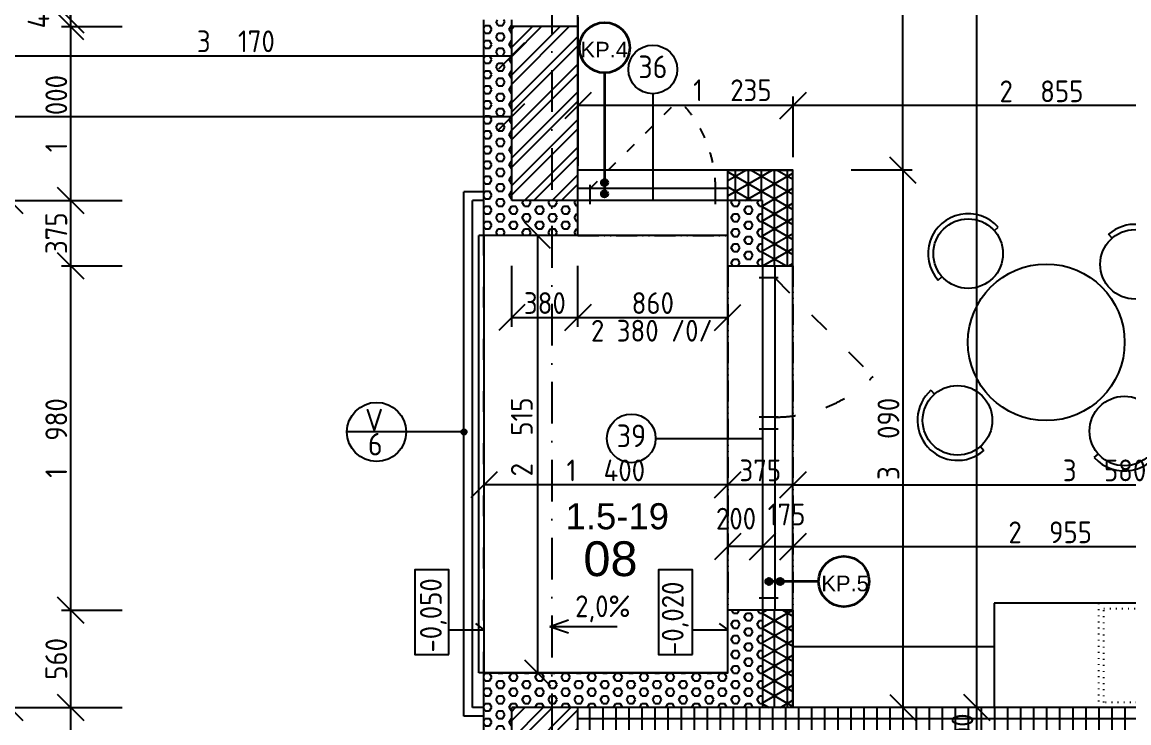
# Model space of a CAD drawing. Extents: x 4511820 to 5180432, y -1526536 to -944957.
# Drawn here: x 5139790 to 5146147, y -1305753 to -1301724 of the extents above; entities that cross this region are included whole.
import ezdxf

# ---------------------------------------------------------------- set-up
doc = ezdxf.new("R2010")
doc.units = 0
doc.header["$MEASUREMENT"] = 0
for name, pattern in [('ACAD_ISO03W100', [30, 12, -18]), ('ACAD_ISO07W100', [3.5, 0.5, -3]), ('ACAD_ISO12W100', [22, 12, -3, 0.5, -3, 0.5, -3]), ('BODKOCIARKOVANA_3', [5.6, 3, -1.3, 0, -1.3])]:
    doc.linetypes.add(name, pattern=pattern)
doc.layers.get('0').update_dxf_attribs({"linetype": 'CONTINUOUS'})
doc.layers.get('Defpoints').update_dxf_attribs({"color": 61, "linetype": 'CONTINUOUS'})
for name, color, linetype in [('KÓTY', 4, 'CONTINUOUS'), ('MÚRY', 1, 'CONTINUOUS'), ('OKNÁ', 143, 'CONTINUOUS'), ('osi', 253, 'CONTINUOUS'), ('Plochy', 41, 'CONTINUOUS'), ('POPIS', 7, 'CONTINUOUS'), ('POZEMOK', 7, 'CONTINUOUS'), ('TENKÁ', 7, 'CONTINUOUS'), ('ZARIADENIE', 47, 'CONTINUOUS'), ('ZARIADENIE1', 145, 'CONTINUOUS'), ('ŠRAFY', 82, 'CONTINUOUS')]:
    doc.layers.add(name, color=color, linetype=linetype)
doc.layers.add('preklady', color=74, linetype='CONTINUOUS', lineweight=35)
doc.styles.add('ARIAL', font='arial.ttf')
doc.styles.add('STYLE1', font='isocp.shx')
doc.dimstyles.new('STANDARD-50', dxfattribs={"dimtxt": 125, "dimasz": 150, "dimexe": 10, "dimexo": 200, "dimgap": 20, "dimtad": 1, "dimdsep": 46, "dimlunit": 6, "dimtxsty": 'STYLE1', "dimblk1": 'OBLIQUE', "dimblk2": 'OBLIQUE', "dimsah": 1, "dimcen": 2.5, "dimse1": 1, "dimse2": 1, "dimadec": 0, "dimazin": 0, "dimtfac": 1, "dimtmove": 1, "dimatfit": 3, "dimldrblk": 'OBLIQUE', "dimfxl": 1, "dimtolj": 1, "dimtzin": 0, "dimarcsym": 0})
pattern_1 = [(45, (115395, 30907.69), (-79.549513, 79.549513), []), (45, (115448.03, 30907.69), (-79.549513, 79.549513), [])]
pattern_2 = [(90, (584112, -175781), (-75, 5e-15), []), (150, (584112, -175781), (-37.5, -64.9519053), []), (210, (584112, -175781), (37.5, -64.9519053), [])]
pattern_3 = [(0, (9e-09, -175781), (0, 43.3012702), [25, -50]), (120, (9e-09, -175781), (-37.5, -21.6506351), [25, -50]), (60, (25, -175781), (-37.5, 21.6506351), [25, -50])]

# ---------------------------------------------------------------- blocks, each defined once
blk = doc.blocks.new('_OBLIQUE')
at = {"color": 0, "linetype": 'ByBlock'}
blk.add_line((-0.5, -0.5), (0.5, 0.5), dxfattribs=at)
blk = doc.blocks.new('*D24670')
at = {"layer": 'Defpoints', "color": 0}
for p in [(5142602.5, -1300290.2), (5140068.5, -1301710.2), (5142602.5, -1301710.2)]:
    blk.add_point(p, dxfattribs=at)
at = {"layer": 'KÓTY', "color": 0, "lineweight": -2}
blk.add_line((5140068.5, -1300290.2), (5140068.5, -1301710.2), dxfattribs=at)
at = {"layer": 'KÓTY', "color": 0, "linetype": 'ByBlock', "lineweight": -2, "xscale": 150, "yscale": 150, "zscale": 150}
for p, rotation in [((5140068.5, -1300290.2), 90), ((5140068.5, -1301710.2), 270)]:
    blk.add_blockref('_OBLIQUE', p, dxfattribs=dict(at, rotation=rotation))
at = {"layer": 'KÓTY', "color": 0, "insert": (5139986, -1301000.2), "char_height": 125, "attachment_point": 5, "rotation": 90, "style": 'STYLE1'}
blk.add_mtext('\\A1;1ﾠ420', dxfattribs=at)
blk = doc.blocks.new('*D24671')
at = {"layer": 'Defpoints', "color": 0}
for p in [(5142602.5, -1301710.2), (5140068.5, -1301750.2), (5142602.5, -1301750.2)]:
    blk.add_point(p, dxfattribs=at)
at = {"layer": 'KÓTY', "color": 0, "lineweight": -2}
for p, q in [((5140068.5, -1301710.2), (5140068.5, -1301560.2)), ((5140068.5, -1301710.2), (5140068.5, -1301750.2)), ((5140068.5, -1301750.2), (5140068.5, -1301900.2))]:
    blk.add_line(p, q, dxfattribs=at)
at = {"layer": 'KÓTY', "color": 0, "linetype": 'ByBlock', "lineweight": -2, "xscale": 150, "yscale": 150, "zscale": 150}
for p, rotation in [((5140068.5, -1301710.2), 270), ((5140068.5, -1301750.2), 90)]:
    blk.add_blockref('_OBLIQUE', p, dxfattribs=dict(at, rotation=rotation))
at = {"layer": 'KÓTY', "color": 0, "insert": (5139883.5, -1301679.4), "char_height": 125, "attachment_point": 5, "rotation": 90, "style": 'STYLE1'}
blk.add_mtext('\\A1;40', dxfattribs=at)
blk = doc.blocks.new('*D24672')
at = {"layer": 'Defpoints', "color": 0}
for p in [(5142602.5, -1301750.2), (5140068.5, -1302750.2), (5142602.5, -1302750.2)]:
    blk.add_point(p, dxfattribs=at)
at = {"layer": 'KÓTY', "color": 0, "lineweight": -2}
blk.add_line((5140068.5, -1301750.2), (5140068.5, -1302750.2), dxfattribs=at)
at = {"layer": 'KÓTY', "color": 0, "linetype": 'ByBlock', "lineweight": -2, "xscale": 150, "yscale": 150, "zscale": 150}
for p, rotation in [((5140068.5, -1301750.2), 90), ((5140068.5, -1302750.2), 270)]:
    blk.add_blockref('_OBLIQUE', p, dxfattribs=dict(at, rotation=rotation))
at = {"layer": 'KÓTY', "color": 0, "insert": (5139986, -1302250.2), "char_height": 125, "attachment_point": 5, "rotation": 90, "style": 'STYLE1'}
blk.add_mtext('\\A1;1ﾠ000', dxfattribs=at)
blk = doc.blocks.new('*D24674')
at = {"layer": 'Defpoints', "color": 0}
for p in [(5142602.5, -1305665.2), (5140068.5, -1306665.2), (5142602.5, -1306665.2)]:
    blk.add_point(p, dxfattribs=at)
at = {"layer": 'KÓTY', "color": 0, "lineweight": -2}
blk.add_line((5140068.5, -1305665.2), (5140068.5, -1306665.2), dxfattribs=at)
at = {"layer": 'KÓTY', "color": 0, "linetype": 'ByBlock', "lineweight": -2, "xscale": 150, "yscale": 150, "zscale": 150}
for p, rotation in [((5140068.5, -1305665.2), 90), ((5140068.5, -1306665.2), 270)]:
    blk.add_blockref('_OBLIQUE', p, dxfattribs=dict(at, rotation=rotation))
at = {"layer": 'KÓTY', "color": 0, "insert": (5139986, -1306165.2), "char_height": 125, "attachment_point": 5, "rotation": 90, "style": 'STYLE1'}
blk.add_mtext('\\A1;1ﾠ000', dxfattribs=at)
blk = doc.blocks.new('*D24684')
at = {"layer": 'Defpoints', "color": 0}
for p in [(5139082.5, -1299625.2), (5139368.5, -1312335.2), (5142092.5, -1312335.2)]:
    blk.add_point(p, dxfattribs=at)
at = {"layer": 'KÓTY', "color": 0, "lineweight": -2}
blk.add_line((5139368.5, -1299625.2), (5139368.5, -1312335.2), dxfattribs=at)
at = {"layer": 'KÓTY', "color": 0, "linetype": 'ByBlock', "lineweight": -2, "xscale": 150, "yscale": 150, "zscale": 150}
for p, rotation in [((5139368.5, -1299625.2), 90), ((5139368.5, -1312335.2), 270)]:
    blk.add_blockref('_OBLIQUE', p, dxfattribs=dict(at, rotation=rotation))
at = {"layer": 'KÓTY', "color": 0, "insert": (5139286, -1305980.2), "char_height": 125, "attachment_point": 5, "rotation": 90, "style": 'STYLE1'}
blk.add_mtext('\\A1;12ﾠ710', dxfattribs=at)
blk = doc.blocks.new('*D24685')
at = {"layer": 'Defpoints', "color": 0}
for p in [(5142602.5, -1299625.2), (5139718.5, -1302750.2), (5142602.5, -1302750.2)]:
    blk.add_point(p, dxfattribs=at)
at = {"layer": 'KÓTY', "color": 0, "lineweight": -2}
blk.add_line((5139718.5, -1299625.2), (5139718.5, -1302750.2), dxfattribs=at)
at = {"layer": 'KÓTY', "color": 0, "linetype": 'ByBlock', "lineweight": -2, "xscale": 150, "yscale": 150, "zscale": 150}
for p, rotation in [((5139718.5, -1299625.2), 90), ((5139718.5, -1302750.2), 270)]:
    blk.add_blockref('_OBLIQUE', p, dxfattribs=dict(at, rotation=rotation))
at = {"layer": 'KÓTY', "color": 0, "insert": (5139636, -1301187.7), "char_height": 125, "attachment_point": 5, "rotation": 90, "style": 'STYLE1'}
blk.add_mtext('\\A1;3ﾠ125', dxfattribs=at)
blk = doc.blocks.new('*D24686')
at = {"layer": 'Defpoints', "color": 0}
for p in [(5142602.5, -1302750.2), (5139718.5, -1305665.2), (5142602.5, -1305665.2)]:
    blk.add_point(p, dxfattribs=at)
at = {"layer": 'KÓTY', "color": 0, "lineweight": -2}
blk.add_line((5139718.5, -1302750.2), (5139718.5, -1305665.2), dxfattribs=at)
at = {"layer": 'KÓTY', "color": 0, "linetype": 'ByBlock', "lineweight": -2, "xscale": 150, "yscale": 150, "zscale": 150}
for p, rotation in [((5139718.5, -1302750.2), 90), ((5139718.5, -1305665.2), 270)]:
    blk.add_blockref('_OBLIQUE', p, dxfattribs=dict(at, rotation=rotation))
at = {"layer": 'KÓTY', "color": 0, "insert": (5139636, -1304207.7), "char_height": 125, "attachment_point": 5, "rotation": 90, "style": 'STYLE1'}
blk.add_mtext('\\A1;2ﾠ915', dxfattribs=at)
blk = doc.blocks.new('*D24687')
at = {"layer": 'Defpoints', "color": 0}
for p in [(5142602.5, -1305665.2), (5139718.5, -1309165.2), (5142602.5, -1309165.2)]:
    blk.add_point(p, dxfattribs=at)
at = {"layer": 'KÓTY', "color": 0, "lineweight": -2}
blk.add_line((5139718.5, -1305665.2), (5139718.5, -1309165.2), dxfattribs=at)
at = {"layer": 'KÓTY', "color": 0, "linetype": 'ByBlock', "lineweight": -2, "xscale": 150, "yscale": 150, "zscale": 150}
for p, rotation in [((5139718.5, -1305665.2), 90), ((5139718.5, -1309165.2), 270)]:
    blk.add_blockref('_OBLIQUE', p, dxfattribs=dict(at, rotation=rotation))
at = {"layer": 'KÓTY', "color": 0, "insert": (5139636, -1307415.2), "char_height": 125, "attachment_point": 5, "rotation": 90, "style": 'STYLE1'}
blk.add_mtext('\\A1;3ﾠ500', dxfattribs=at)
blk = doc.blocks.new('*D24719')
at = {"layer": 'Defpoints', "color": 0}
for p in [(5109612.5, -1298079.2), (5142602.5, -1299519.2), (5142602.5, -1302267.1)]:
    blk.add_point(p, dxfattribs=at)
at = {"layer": 'KÓTY', "color": 0, "lineweight": -2}
blk.add_line((5109612.5, -1302267.1), (5142602.5, -1302267.1), dxfattribs=at)
at = {"layer": 'KÓTY', "color": 0, "linetype": 'ByBlock', "lineweight": -2, "xscale": 150, "yscale": 150, "zscale": 150, "rotation": 180}
blk.add_blockref('_OBLIQUE', (5109612.5, -1302267.1), dxfattribs=at)
at = {"layer": 'KÓTY', "color": 0, "linetype": 'ByBlock', "lineweight": -2, "xscale": 150, "yscale": 150, "zscale": 150}
blk.add_blockref('_OBLIQUE', (5142602.5, -1302267.1), dxfattribs=at)
at = {"layer": 'KÓTY', "color": 0, "insert": (5126107.5, -1302184.6), "char_height": 125, "attachment_point": 5, "style": 'STYLE1'}
blk.add_mtext('\\A1;32ﾠ990', dxfattribs=at)
blk = doc.blocks.new('*D24723')
at = {"layer": 'Defpoints', "color": 0}
for p in [(5139432.5, -1299329.2), (5142602.5, -1299519.2), (5142602.5, -1301917.1)]:
    blk.add_point(p, dxfattribs=at)
at = {"layer": 'KÓTY', "color": 0, "lineweight": -2}
blk.add_line((5139432.5, -1301917.1), (5142602.5, -1301917.1), dxfattribs=at)
at = {"layer": 'KÓTY', "color": 0, "linetype": 'ByBlock', "lineweight": -2, "xscale": 150, "yscale": 150, "zscale": 150, "rotation": 180}
blk.add_blockref('_OBLIQUE', (5139432.5, -1301917.1), dxfattribs=at)
at = {"layer": 'KÓTY', "color": 0, "linetype": 'ByBlock', "lineweight": -2, "xscale": 150, "yscale": 150, "zscale": 150}
blk.add_blockref('_OBLIQUE', (5142602.5, -1301917.1), dxfattribs=at)
at = {"layer": 'KÓTY', "color": 0, "insert": (5141017.5, -1301834.6), "char_height": 125, "attachment_point": 5, "style": 'STYLE1'}
blk.add_mtext('\\A1;3ﾠ170', dxfattribs=at)
blk = doc.blocks.new('stol kruh')
at = {"layer": 'ZARIADENIE', "ltscale": 0.25}
for p, q in [((4441014, -1342243.9), (4441036.5, -1342224.1)), ((4441690.1, -1342287.3), (4441670.3, -1342264.8)), ((4440690.9, -1342527.6), (4440713.4, -1342507.8)), ((4441974.3, -1342610), (4441954.5, -1342587.5)), ((4440650.1, -1343161.8), (4440670, -1343184.3)), ((4441910.8, -1343263.8), (4441933.3, -1343244)), ((4440934.3, -1343484.5), (4440954.1, -1343507)), ((4441588.1, -1343548), (4441610.6, -1343528.2))]:
    blk.add_line(p, q, dxfattribs=at)
for centre, radius in [((4440863.7, -1342375.8), 200), ((4441822.3, -1342437.4), 200), ((4441312.2, -1342885.9), 450), ((4440802.1, -1343334.4), 200), ((4441760.7, -1343396), 200)]:
    blk.add_circle(centre, radius, dxfattribs=at)
for centre, start, end in [((4440863.7, -1342375.8), 41.28281, 221.28281), ((4441822.3, -1342437.4), 311.3675, 131.3675), ((4440802.1, -1343334.4), 131.3675, 311.3675), ((4441760.7, -1343396), 221.3675, 41.3675)]:
    blk.add_arc(centre, 230, start, end, dxfattribs=at)
blk = doc.blocks.new('*D25387')
at = {"layer": 'Defpoints', "color": 0}
for p in [(5145273.5, -1305665.2), (5145273.5, -1305665.2), (5145273.5, -1305965.2)]:
    blk.add_point(p, dxfattribs=at)
at = {"layer": 'KÓTY', "color": 0, "lineweight": -2}
blk.add_line((5145273.5, -1305965.2), (5145273.5, -1305665.2), dxfattribs=at)
at = {"layer": 'KÓTY', "color": 0, "linetype": 'ByBlock', "lineweight": -2, "xscale": 150, "yscale": 150, "zscale": 150}
for p, rotation in [((5145273.5, -1305665.2), 90), ((5145273.5, -1305965.2), 270)]:
    blk.add_blockref('_OBLIQUE', p, dxfattribs=dict(at, rotation=rotation))
at = {"layer": 'KÓTY', "color": 0, "insert": (5145191, -1305815.2), "char_height": 125, "attachment_point": 5, "rotation": 90, "style": 'STYLE1'}
blk.add_mtext('\\A1;300', dxfattribs=at)
blk = doc.blocks.new('*D25388')
at = {"layer": 'Defpoints', "color": 0}
for p in [(5145273.5, -1297245.2), (5145273.5, -1297245.2), (5145273.5, -1305665.2)]:
    blk.add_point(p, dxfattribs=at)
at = {"layer": 'KÓTY', "color": 0, "lineweight": -2}
blk.add_line((5145273.5, -1305665.2), (5145273.5, -1297245.2), dxfattribs=at)
at = {"layer": 'KÓTY', "color": 0, "linetype": 'ByBlock', "lineweight": -2, "xscale": 150, "yscale": 150, "zscale": 150}
for p, rotation in [((5145273.5, -1297245.2), 90), ((5145273.5, -1305665.2), 270)]:
    blk.add_blockref('_OBLIQUE', p, dxfattribs=dict(at, rotation=rotation))
at = {"layer": 'KÓTY', "color": 0, "insert": (5145191, -1301455.2), "char_height": 125, "attachment_point": 5, "rotation": 90, "style": 'STYLE1'}
blk.add_mtext('\\A1;8ﾠ420', dxfattribs=at)
blk = doc.blocks.new('*D25389')
at = {"layer": 'Defpoints', "color": 0}
for p in [(5144217.5, -1302575.2), (5144217.5, -1305665.2), (5144848.5, -1305665.2)]:
    blk.add_point(p, dxfattribs=at)
at = {"layer": 'KÓTY', "color": 0, "lineweight": -2}
blk.add_line((5144848.5, -1302575.2), (5144848.5, -1305665.2), dxfattribs=at)
at = {"layer": 'KÓTY', "color": 0, "linetype": 'ByBlock', "lineweight": -2, "xscale": 150, "yscale": 150, "zscale": 150}
for p, rotation in [((5144848.5, -1302575.2), 90), ((5144848.5, -1305665.2), 270)]:
    blk.add_blockref('_OBLIQUE', p, dxfattribs=dict(at, rotation=rotation))
at = {"layer": 'KÓTY', "color": 0, "insert": (5144766, -1304120.2), "char_height": 125, "attachment_point": 5, "rotation": 90, "style": 'STYLE1'}
blk.add_mtext('\\A1;3ﾠ090', dxfattribs=at)
blk = doc.blocks.new('*D25407')
at = {"layer": 'Defpoints', "color": 0}
for p in [(5144217.5, -1299545.2), (5144848.5, -1299545.2), (5144217.5, -1302575.2)]:
    blk.add_point(p, dxfattribs=at)
at = {"layer": 'KÓTY', "color": 0, "lineweight": -2}
blk.add_line((5144848.5, -1302575.2), (5144848.5, -1299545.2), dxfattribs=at)
at = {"layer": 'KÓTY', "color": 0, "linetype": 'ByBlock', "lineweight": -2, "xscale": 150, "yscale": 150, "zscale": 150}
for p, rotation in [((5144848.5, -1299545.2), 90), ((5144848.5, -1302575.2), 270)]:
    blk.add_blockref('_OBLIQUE', p, dxfattribs=dict(at, rotation=rotation))
at = {"layer": 'KÓTY', "color": 0, "insert": (5144766, -1301060.2), "char_height": 125, "attachment_point": 5, "rotation": 90, "style": 'STYLE1'}
blk.add_mtext('\\A1;3ﾠ030', dxfattribs=at)
blk = doc.blocks.new('*D25535')
at = {"layer": 'Defpoints', "color": 0}
for p in [(5144217.5, -1304740), (5144042.5, -1305665.2), (5144217.5, -1305665.2)]:
    blk.add_point(p, dxfattribs=at)
at = {"layer": 'KÓTY', "color": 0, "lineweight": -2}
blk.add_line((5144042.5, -1304740), (5144217.5, -1304740), dxfattribs=at)
at = {"layer": 'KÓTY', "color": 0, "linetype": 'ByBlock', "lineweight": -2, "xscale": 150, "yscale": 150, "zscale": 150, "rotation": 180}
blk.add_blockref('_OBLIQUE', (5144042.5, -1304740), dxfattribs=at)
at = {"layer": 'KÓTY', "color": 0, "linetype": 'ByBlock', "lineweight": -2, "xscale": 150, "yscale": 150, "zscale": 150}
blk.add_blockref('_OBLIQUE', (5144217.5, -1304740), dxfattribs=at)
at = {"layer": 'KÓTY', "color": 0, "insert": (5144180.8, -1304555), "char_height": 125, "attachment_point": 5, "style": 'STYLE1'}
blk.add_mtext('\\A1;175', dxfattribs=at)
blk = doc.blocks.new('*D25536')
at = {"layer": 'Defpoints', "color": 0}
for p in [(5147172.5, -1304740), (5147172.5, -1305065.2), (5144217.5, -1305665.2)]:
    blk.add_point(p, dxfattribs=at)
at = {"layer": 'KÓTY', "color": 0, "lineweight": -2}
blk.add_line((5144217.5, -1304740), (5147172.5, -1304740), dxfattribs=at)
at = {"layer": 'KÓTY', "color": 0, "linetype": 'ByBlock', "lineweight": -2, "xscale": 150, "yscale": 150, "zscale": 150, "rotation": 180}
blk.add_blockref('_OBLIQUE', (5144217.5, -1304740), dxfattribs=at)
at = {"layer": 'KÓTY', "color": 0, "linetype": 'ByBlock', "lineweight": -2, "xscale": 150, "yscale": 150, "zscale": 150}
blk.add_blockref('_OBLIQUE', (5147172.5, -1304740), dxfattribs=at)
at = {"layer": 'KÓTY', "color": 0, "insert": (5145695, -1304657.5), "char_height": 125, "attachment_point": 5, "style": 'STYLE1'}
blk.add_mtext('\\A1;2ﾠ955', dxfattribs=at)
blk = doc.blocks.new('*D25551')
at = {"layer": 'Defpoints', "color": 0}
for p in [(5144217.5, -1302204.5), (5144217.5, -1302550.2), (5147072.5, -1302550.2)]:
    blk.add_point(p, dxfattribs=at)
at = {"layer": 'KÓTY', "color": 0, "lineweight": -2}
blk.add_line((5147072.5, -1302204.5), (5144217.5, -1302204.5), dxfattribs=at)
at = {"layer": 'KÓTY', "color": 0, "linetype": 'ByBlock', "lineweight": -2, "xscale": 150, "yscale": 150, "zscale": 150, "rotation": 180}
blk.add_blockref('_OBLIQUE', (5144217.5, -1302204.5), dxfattribs=at)
at = {"layer": 'KÓTY', "color": 0, "linetype": 'ByBlock', "lineweight": -2, "xscale": 150, "yscale": 150, "zscale": 150}
blk.add_blockref('_OBLIQUE', (5147072.5, -1302204.5), dxfattribs=at)
at = {"layer": 'KÓTY', "color": 0, "insert": (5145645, -1302122), "char_height": 125, "attachment_point": 5, "style": 'STYLE1'}
blk.add_mtext('\\A1;2ﾠ855', dxfattribs=at)
blk = doc.blocks.new('*D25552')
at = {"layer": 'Defpoints', "color": 0}
for p in [(5142982.5, -1302204.5), (5142982.5, -1302575.2), (5144217.5, -1302575.2)]:
    blk.add_point(p, dxfattribs=at)
at = {"layer": 'KÓTY', "color": 0, "lineweight": -2}
blk.add_line((5144217.5, -1302204.5), (5142982.5, -1302204.5), dxfattribs=at)
at = {"layer": 'KÓTY', "color": 0, "linetype": 'ByBlock', "lineweight": -2, "xscale": 150, "yscale": 150, "zscale": 150, "rotation": 180}
blk.add_blockref('_OBLIQUE', (5142982.5, -1302204.5), dxfattribs=at)
at = {"layer": 'KÓTY', "color": 0, "linetype": 'ByBlock', "lineweight": -2, "xscale": 150, "yscale": 150, "zscale": 150}
blk.add_blockref('_OBLIQUE', (5144217.5, -1302204.5), dxfattribs=at)
at = {"layer": 'KÓTY', "color": 0, "insert": (5143869.5, -1302116), "char_height": 125, "attachment_point": 5, "style": 'STYLE1'}
blk.add_mtext('\\A1;1ﾠ235', dxfattribs=at)
blk = doc.blocks.new('*D25556')
at = {"layer": 'Defpoints', "color": 0}
for p in [(5147797.5, -1304384), (5147797.5, -1305065.2), (5144217.5, -1305105.2)]:
    blk.add_point(p, dxfattribs=at)
at = {"layer": 'KÓTY', "color": 0, "lineweight": -2}
blk.add_line((5144217.5, -1304384), (5147797.5, -1304384), dxfattribs=at)
at = {"layer": 'KÓTY', "color": 0, "linetype": 'ByBlock', "lineweight": -2, "xscale": 150, "yscale": 150, "zscale": 150, "rotation": 180}
blk.add_blockref('_OBLIQUE', (5144217.5, -1304384), dxfattribs=at)
at = {"layer": 'KÓTY', "color": 0, "linetype": 'ByBlock', "lineweight": -2, "xscale": 150, "yscale": 150, "zscale": 150}
blk.add_blockref('_OBLIQUE', (5147797.5, -1304384), dxfattribs=at)
at = {"layer": 'KÓTY', "color": 0, "insert": (5146007.5, -1304301.5), "char_height": 125, "attachment_point": 5, "style": 'STYLE1'}
blk.add_mtext('\\A1;3ﾠ580', dxfattribs=at)
blk = doc.blocks.new('*D25557')
at = {"layer": 'Defpoints', "color": 0}
for p in [(5143842.5, -1304384), (5143842.5, -1304384), (5144217.5, -1304384)]:
    blk.add_point(p, dxfattribs=at)
at = {"layer": 'KÓTY', "color": 0, "lineweight": -2}
blk.add_line((5144217.5, -1304384), (5143842.5, -1304384), dxfattribs=at)
at = {"layer": 'KÓTY', "color": 0, "linetype": 'ByBlock', "lineweight": -2, "xscale": 150, "yscale": 150, "zscale": 150, "rotation": 180}
blk.add_blockref('_OBLIQUE', (5143842.5, -1304384), dxfattribs=at)
at = {"layer": 'KÓTY', "color": 0, "linetype": 'ByBlock', "lineweight": -2, "xscale": 150, "yscale": 150, "zscale": 150}
blk.add_blockref('_OBLIQUE', (5144217.5, -1304384), dxfattribs=at)
at = {"layer": 'KÓTY', "color": 0, "insert": (5144030, -1304301.5), "char_height": 125, "attachment_point": 5, "style": 'STYLE1'}
blk.add_mtext('\\A1;375', dxfattribs=at)
blk = doc.blocks.new('*D25558')
at = {"layer": 'Defpoints', "color": 0}
for p in [(5142442.5, -1304384), (5142442.5, -1304384), (5143842.5, -1304384)]:
    blk.add_point(p, dxfattribs=at)
at = {"layer": 'KÓTY', "color": 0, "lineweight": -2}
blk.add_line((5143842.5, -1304384), (5142442.5, -1304384), dxfattribs=at)
at = {"layer": 'KÓTY', "color": 0, "linetype": 'ByBlock', "lineweight": -2, "xscale": 150, "yscale": 150, "zscale": 150, "rotation": 180}
blk.add_blockref('_OBLIQUE', (5142442.5, -1304384), dxfattribs=at)
at = {"layer": 'KÓTY', "color": 0, "linetype": 'ByBlock', "lineweight": -2, "xscale": 150, "yscale": 150, "zscale": 150}
blk.add_blockref('_OBLIQUE', (5143842.5, -1304384), dxfattribs=at)
at = {"layer": 'KÓTY', "color": 0, "insert": (5143142.5, -1304301.5), "char_height": 125, "attachment_point": 5, "style": 'STYLE1'}
blk.add_mtext('\\A1;1ﾠ400', dxfattribs=at)
blk = doc.blocks.new('*D25559')
at = {"layer": 'Defpoints', "color": 0}
for p in [(5142712.5, -1302950.2), (5142712.5, -1305465.2), (5142749.5, -1305465.2)]:
    blk.add_point(p, dxfattribs=at)
at = {"layer": 'KÓTY', "color": 0, "lineweight": -2}
blk.add_line((5142749.5, -1302950.2), (5142749.5, -1305465.2), dxfattribs=at)
at = {"layer": 'KÓTY', "color": 0, "linetype": 'ByBlock', "lineweight": -2, "xscale": 150, "yscale": 150, "zscale": 150}
for p, rotation in [((5142749.5, -1302950.2), 90), ((5142749.5, -1305465.2), 270)]:
    blk.add_blockref('_OBLIQUE', p, dxfattribs=dict(at, rotation=rotation))
at = {"layer": 'KÓTY', "color": 0, "insert": (5142660, -1304109), "char_height": 125, "attachment_point": 5, "rotation": 90, "style": 'STYLE1'}
blk.add_mtext('\\A1;2ﾠ515', dxfattribs=at)
blk = doc.blocks.new('*D25560')
at = {"layer": 'Defpoints', "color": 0}
for p in [(5143842.5, -1304740), (5143842.5, -1304740), (5144042.5, -1304740)]:
    blk.add_point(p, dxfattribs=at)
at = {"layer": 'KÓTY', "color": 0, "lineweight": -2}
blk.add_line((5144042.5, -1304740), (5143842.5, -1304740), dxfattribs=at)
at = {"layer": 'KÓTY', "color": 0, "linetype": 'ByBlock', "lineweight": -2, "xscale": 150, "yscale": 150, "zscale": 150, "rotation": 180}
blk.add_blockref('_OBLIQUE', (5143842.5, -1304740), dxfattribs=at)
at = {"layer": 'KÓTY', "color": 0, "linetype": 'ByBlock', "lineweight": -2, "xscale": 150, "yscale": 150, "zscale": 150}
blk.add_blockref('_OBLIQUE', (5144042.5, -1304740), dxfattribs=at)
at = {"layer": 'KÓTY', "color": 0, "insert": (5143890.5, -1304579), "char_height": 125, "attachment_point": 5, "style": 'STYLE1'}
blk.add_mtext('\\A1;200', dxfattribs=at)
blk = doc.blocks.new('*D25597')
at = {"layer": 'Defpoints', "color": 0}
for p in [(5142602.5, -1302750.2), (5142982.5, -1302750.2), (5142982.5, -1303422)]:
    blk.add_point(p, dxfattribs=at)
at = {"layer": 'KÓTY', "color": 0, "lineweight": -2}
blk.add_line((5142602.5, -1303422), (5142982.5, -1303422), dxfattribs=at)
at = {"layer": 'KÓTY', "color": 0, "linetype": 'ByBlock', "lineweight": -2, "xscale": 150, "yscale": 150, "zscale": 150, "rotation": 180}
blk.add_blockref('_OBLIQUE', (5142602.5, -1303422), dxfattribs=at)
at = {"layer": 'KÓTY', "color": 0, "linetype": 'ByBlock', "lineweight": -2, "xscale": 150, "yscale": 150, "zscale": 150}
blk.add_blockref('_OBLIQUE', (5142982.5, -1303422), dxfattribs=at)
at = {"layer": 'KÓTY', "color": 0, "insert": (5142792.5, -1303339.5), "char_height": 125, "attachment_point": 5, "style": 'STYLE1'}
blk.add_mtext('\\A1;380', dxfattribs=at)
blk = doc.blocks.new('*D25598')
at = {"layer": 'Defpoints', "color": 0}
for p in [(5142982.5, -1302950.2), (5143842.5, -1302950.2), (5143842.5, -1303422)]:
    blk.add_point(p, dxfattribs=at)
at = {"layer": 'KÓTY', "color": 0, "lineweight": -2}
blk.add_line((5142982.5, -1303422), (5143842.5, -1303422), dxfattribs=at)
at = {"layer": 'KÓTY', "color": 0, "linetype": 'ByBlock', "lineweight": -2, "xscale": 150, "yscale": 150, "zscale": 150, "rotation": 180}
blk.add_blockref('_OBLIQUE', (5142982.5, -1303422), dxfattribs=at)
at = {"layer": 'KÓTY', "color": 0, "linetype": 'ByBlock', "lineweight": -2, "xscale": 150, "yscale": 150, "zscale": 150}
blk.add_blockref('_OBLIQUE', (5143842.5, -1303422), dxfattribs=at)
at = {"layer": 'KÓTY', "color": 0, "insert": (5143412.5, -1303339.5), "char_height": 125, "attachment_point": 5, "style": 'STYLE1'}
blk.add_mtext('\\A1;860', dxfattribs=at)
blk = doc.blocks.new('*D47181')
at = {"layer": 'Defpoints', "color": 0}
for p in [(5144042.5, -1302750.2), (5140068.5, -1303125.2), (5144030, -1303125.2)]:
    blk.add_point(p, dxfattribs=at)
at = {"layer": 'KÓTY', "color": 0, "lineweight": -2}
blk.add_line((5140068.5, -1302750.2), (5140068.5, -1303125.2), dxfattribs=at)
at = {"layer": 'KÓTY', "color": 0, "linetype": 'ByBlock', "lineweight": -2, "xscale": 150, "yscale": 150, "zscale": 150}
for p, rotation in [((5140068.5, -1302750.2), 90), ((5140068.5, -1303125.2), 270)]:
    blk.add_blockref('_OBLIQUE', p, dxfattribs=dict(at, rotation=rotation))
at = {"layer": 'KÓTY', "color": 0, "insert": (5139986, -1302937.7), "char_height": 125, "attachment_point": 5, "rotation": 90, "style": 'STYLE1'}
blk.add_mtext('\\A1;375', dxfattribs=at)
blk = doc.blocks.new('*D47182')
at = {"layer": 'Defpoints', "color": 0}
for p in [(5143842.5, -1303125.2), (5140068.5, -1305105.2), (5143842.5, -1305105.2)]:
    blk.add_point(p, dxfattribs=at)
at = {"layer": 'KÓTY', "color": 0, "lineweight": -2}
blk.add_line((5140068.5, -1303125.2), (5140068.5, -1305105.2), dxfattribs=at)
at = {"layer": 'KÓTY', "color": 0, "linetype": 'ByBlock', "lineweight": -2, "xscale": 150, "yscale": 150, "zscale": 150}
for p, rotation in [((5140068.5, -1303125.2), 90), ((5140068.5, -1305105.2), 270)]:
    blk.add_blockref('_OBLIQUE', p, dxfattribs=dict(at, rotation=rotation))
at = {"layer": 'KÓTY', "color": 0, "insert": (5139986, -1304115.2), "char_height": 125, "attachment_point": 5, "rotation": 90, "style": 'STYLE1'}
blk.add_mtext('\\A1;1ﾠ980', dxfattribs=at)
blk = doc.blocks.new('*D47183')
at = {"layer": 'Defpoints', "color": 0}
for p in [(5144042.5, -1305105.2), (5140068.5, -1305665.2), (5144042.5, -1305665.2)]:
    blk.add_point(p, dxfattribs=at)
at = {"layer": 'KÓTY', "color": 0, "lineweight": -2}
blk.add_line((5140068.5, -1305105.2), (5140068.5, -1305665.2), dxfattribs=at)
at = {"layer": 'KÓTY', "color": 0, "linetype": 'ByBlock', "lineweight": -2, "xscale": 150, "yscale": 150, "zscale": 150}
for p, rotation in [((5140068.5, -1305105.2), 90), ((5140068.5, -1305665.2), 270)]:
    blk.add_blockref('_OBLIQUE', p, dxfattribs=dict(at, rotation=rotation))
at = {"layer": 'KÓTY', "color": 0, "insert": (5139986, -1305385.2), "char_height": 125, "attachment_point": 5, "rotation": 90, "style": 'STYLE1'}
blk.add_mtext('\\A1;560', dxfattribs=at)

msp = doc.modelspace()

# ---------------------------------------------------------------- hatches: boundary and pattern name
at = {"layer": 'preklady'}
h = msp.add_hatch(color=256, dxfattribs=at)
h.dxf.hatch_style = 1
h.paths.add_polyline_path([(5143154, -1302647, 1), (5143117, -1302647, 1)])
h = msp.add_hatch(color=256, dxfattribs=at)
h.dxf.hatch_style = 1
h.paths.add_polyline_path([(5143154, -1302712, 1), (5143117, -1302712, 1)])
h = msp.add_hatch(color=256, dxfattribs=at)
h.dxf.hatch_style = 1
h.paths.add_polyline_path([(5144079.596, -1304958.516, 1), (5144079.596, -1304921.516, 1)])
h = msp.add_hatch(color=256, dxfattribs=at)
h.dxf.hatch_style = 1
h.paths.add_polyline_path([(5144144.596, -1304958.516, 1), (5144144.596, -1304921.516, 1)])
at = {"layer": 'TENKÁ'}
h = msp.add_hatch(color=256, dxfattribs=at)
h.dxf.hatch_style = 1
h.paths.add_polyline_path([(5142312.5, -1304080.498, 2.41421356), (5142327.5, -1304065.498, 0.41421356)])
at = {"layer": 'ŠRAFY'}
h = msp.add_hatch(dxfattribs=at)
h.set_pattern_fill('HEX', color=256, scale=200)
h.set_pattern_definition(pattern_3)
h.paths.add_polyline_path([(5142442.5, -1301710.191), (5142442.5, -1302700.191), (5142442.5, -1302750.191), (5142442.5, -1302950.191), (5142982.5, -1302950.191), (5142982.5, -1302750.191), (5142602.5, -1302750.191), (5142602.5, -1301750.191), (5142602.5, -1301710.191)])
h = msp.add_hatch(dxfattribs=at)
h.set_pattern_fill('ANSI32', color=256, scale=300)
h.set_pattern_definition(pattern_1)
h.paths.add_polyline_path([(5142602.5, -1302750.191), (5142982.5, -1302750.191), (5142982.5, -1301750.191), (5142602.5, -1301750.191)])
at = {"layer": 'ŠRAFY', "ltscale": 0.25}
h = msp.add_hatch(dxfattribs=at)
h.set_pattern_fill('NET3', color=256, scale=600, angle=90)
h.set_pattern_definition(pattern_2)
h.paths.add_polyline_path([(5144217.5, -1303125.191), (5144217.5, -1302575.191), (5143842.5, -1302575.191), (5143842.5, -1302750.191), (5144042.5, -1302750.191), (5144042.5, -1303125.191)])
at = {"layer": 'ŠRAFY'}
h = msp.add_hatch(dxfattribs=at)
h.set_pattern_fill('HEX', color=256, scale=200)
h.set_pattern_definition(pattern_3)
h.paths.add_polyline_path([(5143842.5, -1302950.191), (5143842.5, -1303125.191), (5144042.5, -1303125.191), (5144042.5, -1302750.191), (5143842.5, -1302750.191)])
h = msp.add_hatch(dxfattribs=at)
h.set_pattern_fill('HEX', color=256, scale=200)
h.set_pattern_definition(pattern_3)
h.paths.add_polyline_path([(5142442.5, -1305665.191), (5142442.5, -1305715.191), (5142442.5, -1306705.191), (5142602.5, -1306705.191), (5142602.5, -1306665.191), (5142602.5, -1305665.191), (5142982.5, -1305665.191), (5144042.5, -1305665.191), (5144042.5, -1305105.191), (5143842.5, -1305105.191), (5143842.5, -1305218.547), (5143842.5, -1305465.191), (5142442.5, -1305465.191)])
at = {"layer": 'ŠRAFY', "ltscale": 0.25}
h = msp.add_hatch(dxfattribs=at)
h.set_pattern_fill('NET3', color=256, scale=600, angle=90)
h.set_pattern_definition(pattern_2)
h.paths.add_polyline_path([(5144042.5, -1305665.191), (5144217.5, -1305665.191), (5144217.5, -1305315.191), (5144217.5, -1305105.191), (5144112.5, -1305105.191), (5144042.5, -1305105.191)])
at = {"layer": 'ŠRAFY'}
h = msp.add_hatch(dxfattribs=at)
h.set_pattern_fill('ANSI32', color=256, scale=300)
h.set_pattern_definition(pattern_1)
h.paths.add_polyline_path([(5142982.5, -1306665.191), (5142982.5, -1305965.191), (5142982.5, -1305665.191), (5142602.5, -1305665.191), (5142602.5, -1306665.191)])
at = {"layer": 'ŠRAFY', "ltscale": 0.25}
h = msp.add_hatch(dxfattribs=at)
h.set_pattern_fill('ANSI37', color=256, scale=600, angle=45)
h.set_pattern_definition([(90, (-3307273.674, 493071.734), (-75, 1e-14), []), (180, (-3307273.674, 493071.734), (-1e-14, -75), [])])
h.paths.add_polyline_path([(5142982.5, -1305965.191), (5148272.5, -1305965.191), (5148387.5, -1305965.191), (5150612.5, -1305965.191), (5150637.5, -1305965.191), (5150752.5, -1305965.191), (5151752.5, -1305965.191), (5151867.5, -1305965.191), (5152437.5, -1305965.191), (5152467.5, -1305965.191), (5155902.5, -1305965.191), (5155902.5, -1305665.191), (5152117.5, -1305665.191), (5152087.5, -1305665.191), (5151517.5, -1305665.191), (5151402.5, -1305665.191), (5149177.5, -1305665.191), (5149152.5, -1305665.191), (5149037.5, -1305665.191), (5147287.5, -1305665.191), (5147172.5, -1305665.191), (5146572.5, -1305665.191), (5145972.5, -1305665.191), (5145372.5, -1305665.191), (5144217.5, -1305665.191), (5144042.5, -1305665.191), (5142982.5, -1305665.191)])

# ---------------------------------------------------------------- linework, layer by layer
at = {"layer": 'KÓTY', "ltscale": 25}
for p, q in [((5140015.097, -1301750.191), (5140365.097, -1301750.191)), ((5139665.097, -1302750.191), (5140015.097, -1302750.191)), ((5140015.097, -1302750.191), (5140365.097, -1302750.191)), ((5142602.5, -1303475.403), (5142602.5, -1303125.403)), ((5142982.5, -1303475.403), (5142982.5, -1303125.403)), ((5139665.097, -1305665.191), (5140015.097, -1305665.191)), ((5140015.097, -1305665.191), (5140365.097, -1305665.191))]:
    msp.add_line(p, q, dxfattribs=at)
at = {"layer": 'KÓTY', "ltscale": 0.25}
for p, q in [((5144217.5, -1302151.097), (5144217.5, -1302501.097)), ((5144901.903, -1302575.191), (5144551.903, -1302575.191))]:
    msp.add_line(p, q, dxfattribs=at)
at = {"layer": 'KÓTY'}
for p, q in [((5140015.097, -1303125.191), (5140365.097, -1303125.191)), ((5140015.097, -1305105.191), (5140365.097, -1305105.191))]:
    msp.add_line(p, q, dxfattribs=at)
at = {"layer": 'MÚRY'}
for p, q in [((5142442.5, -1302950.191), (5142442.5, -1301710.191)), ((5142982.5, -1301695.191), (5142982.5, -1302550.191)), ((5142982.5, -1302950.191), (5142982.5, -1301695.191)), ((5143842.5, -1303125.191), (5143842.5, -1302575.191)), ((5143842.5, -1302575.191), (5144217.5, -1302575.191)), ((5144217.5, -1303125.191), (5144217.5, -1302575.191)), ((5142982.5, -1302950.191), (5142442.5, -1302950.191)), ((5143842.5, -1303125.191), (5144217.5, -1303125.191)), ((5143842.5, -1305465.191), (5143842.5, -1305105.191)), ((5144217.5, -1305105.191), (5144217.5, -1305665.191)), ((5143842.5, -1305465.191), (5142442.5, -1305465.191)), ((5142442.5, -1306705.191), (5142442.5, -1305465.191))]:
    msp.add_line(p, q, dxfattribs=at)
at = {"layer": 'MÚRY', "ltscale": 0.25}
for p, q in [((5144217.5, -1305105.191), (5143842.5, -1305105.191)), ((5147172.5, -1305665.191), (5144217.5, -1305665.191))]:
    msp.add_line(p, q, dxfattribs=at)
at = {"layer": 'OKNÁ', "ltscale": 0.25}
for p, q in [((5143412.5, -1302136.338), (5143412.5, -1302750.191)), ((5143052.5, -1302770.191), (5143052.5, -1302660.191)), ((5143772.5, -1302770.191), (5143772.5, -1302660.191)), ((5143842.5, -1302680.191), (5142982.5, -1302680.191)), ((5143842.5, -1302750.191), (5142982.5, -1302750.191)), ((5144042.5, -1303125.191), (5144042.5, -1305105.191)), ((5144112.5, -1303125.191), (5144112.5, -1305105.191)), ((5144132.5, -1303195.191), (5144022.5, -1303195.191)), ((5144132.5, -1303995.191), (5144022.5, -1303995.191)), ((5144132.5, -1304065.191), (5144022.5, -1304065.191)), ((5143428.646, -1304117.691), (5144042.5, -1304117.691)), ((5144132.5, -1305035.191), (5144022.5, -1305035.191))]:
    msp.add_line(p, q, dxfattribs=at)
at = {"layer": 'OKNÁ', "linetype": 'ACAD_ISO03W100', "ltscale": 5}
msp.add_line((5143052.5, -1302680.191), (5143561.617, -1302171.075), dxfattribs=at)
at = {"layer": 'OKNÁ', "linetype": 'ACAD_ISO03W100', "ltscale": 10}
msp.add_line((5144112.5, -1303195.191), (5144678.185, -1303760.877), dxfattribs=at)
at = {"layer": 'OKNÁ', "ltscale": 0.25}
for centre in [(5143412.5, -1301996.338), (5143288.646, -1304117.691)]:
    msp.add_circle(centre, 140, dxfattribs=at)
at = {"layer": 'OKNÁ', "linetype": 'ACAD_ISO03W100', "ltscale": 5}
msp.add_arc((5143052.5, -1302680.191), 720, 0, 45, dxfattribs=at)
at = {"layer": 'OKNÁ', "linetype": 'ACAD_ISO03W100', "ltscale": 10}
msp.add_arc((5144112.5, -1303195.191), 800, 270, 315, dxfattribs=at)
at = {"layer": 'osi', "linetype": 'BODKOCIARKOVANA_3', "ltscale": 80}
msp.add_line((5142832.5, -1284972.097), (5142832.5, -1316900), dxfattribs=at)
at = {"layer": 'Plochy'}
for points in [[(5142982.5, -1297245.191), (5147232.5, -1297245.191), (5147232.5, -1302550.191), (5147072.5, -1302550.191), (5147072.5, -1302665.191), (5147797.5, -1302665.191), (5147797.5, -1305065.191), (5147172.5, -1305065.191), (5147172.5, -1305665.191), (5144217.5, -1305665.191), (5144217.5, -1302575.191), (5142982.5, -1302575.191)], [(5143842.5, -1302950.191), (5142442.5, -1302950.191), (5142442.5, -1305465.191), (5143842.5, -1305465.191)]]:
    msp.add_lwpolyline(points, close=True, dxfattribs=at)
at = {"layer": 'POZEMOK'}
for p, q in [((5142327.5, -1305715.191), (5142327.5, -1302700.191)), ((5142442.5, -1302700.191), (5142327.5, -1302700.191)), ((5142377.5, -1305665.191), (5142377.5, -1302750.191)), ((5142442.5, -1302750.191), (5142377.5, -1302750.191)), ((5142442.5, -1305715.191), (5142327.5, -1305715.191)), ((5142442.5, -1305665.191), (5142377.5, -1305665.191))]:
    msp.add_line(p, q, dxfattribs=at)
at = {"layer": 'preklady'}
for p, q in [((5143135.5, -1302016.191), (5143135.5, -1302693.5)), ((5144364.904, -1304940.016), (5144098.096, -1304940.016))]:
    msp.add_line(p, q, dxfattribs=at)
at = {"layer": 'preklady', "ltscale": 0.25}
for centre in [(5143135.5, -1301871.191), (5144509.904, -1304940.016)]:
    msp.add_circle(centre, 145, dxfattribs=at)
at = {"layer": 'preklady'}
for centre in [(5143135.5, -1302647), (5143135.5, -1302712), (5144079.596, -1304940.016), (5144144.596, -1304940.016)]:
    msp.add_circle(centre, 18.5, dxfattribs=at)
at = {"layer": 'TENKÁ'}
for p, q in [((5142602.5, -1302750.191), (5142602.5, -1301710.191)), ((5142982.5, -1301750.191), (5142602.5, -1301750.191)), ((5142982.5, -1302750.191), (5142602.5, -1302750.191)), ((5144042.5, -1302750.191), (5143842.5, -1302750.191)), ((5144042.5, -1303125.191), (5144042.5, -1302750.191)), ((5144042.5, -1305105.191), (5144042.5, -1305665.191)), ((5142393.691, -1305181.191), (5142442.5, -1305218.547)), ((5142928.711, -1305162.463), (5142821.511, -1305200.063)), ((5143207.511, -1305200.063), (5142821.511, -1305200.063)), ((5142928.711, -1305237.663), (5142821.511, -1305200.063)), ((5143793.691, -1305181.191), (5143842.5, -1305218.547)), ((5142241, -1305218.547), (5142442.5, -1305218.547)), ((5143641, -1305218.547), (5143842.5, -1305218.547)), ((5144042.5, -1305665.191), (5142602.5, -1305665.191)), ((5142602.5, -1306705.191), (5142602.5, -1305665.191)), ((5142982.5, -1305965.191), (5142982.5, -1305665.191)), ((5144217.5, -1305665.191), (5144042.5, -1305665.191))]:
    msp.add_line(p, q, dxfattribs=at)
at = {"layer": 'TENKÁ', "linetype": 'ACAD_ISO12W100', "ltscale": 10}
for p, q in [((5143842.5, -1302575.191), (5142982.5, -1302575.191)), ((5142982.5, -1302950.191), (5143842.5, -1302950.191)), ((5143842.5, -1303125.191), (5143842.5, -1305105.191)), ((5144217.5, -1303125.191), (5144217.5, -1305105.191))]:
    msp.add_line(p, q, dxfattribs=at)
at = {"layer": 'TENKÁ', "ltscale": 0.25}
for p, q in [((5142412.5, -1305465.191), (5142412.5, -1302950.191)), ((5142442.5, -1302950.191), (5142412.5, -1302950.191)), ((5141995.597, -1304080.498), (5141655.597, -1304080.498)), ((5142327.5, -1304080.498), (5141995.597, -1304080.498)), ((5142442.5, -1305465.191), (5142412.5, -1305465.191))]:
    msp.add_line(p, q, dxfattribs=at)
at = {"layer": 'TENKÁ', "linetype": 'ACAD_ISO03W100', "ltscale": 10}
msp.add_line((5142442.5, -1305465.191), (5142442.5, -1302950.191), dxfattribs=at)
at = {"layer": 'TENKÁ'}
for points in [[(5142241, -1305359.854), (5142241, -1304872.239), (5142045.601, -1304872.239), (5142045.601, -1305359.854)], [(5143641, -1305359.854), (5143641, -1304872.239), (5143445.601, -1304872.239), (5143445.601, -1305359.854)]]:
    msp.add_lwpolyline(points, close=True, dxfattribs=at)
at = {"layer": 'TENKÁ', "ltscale": 0.25}
msp.add_circle((5141825.597, -1304080.498), 170, dxfattribs=at)
at = {"layer": 'TENKÁ'}
msp.add_circle((5142327.5, -1304080.498), 15, dxfattribs=at)
at = {"layer": 'ZARIADENIE1', "color": 8, "ltscale": 0.25}
for p, q in [((5147172.5, -1305065.191), (5145372.5, -1305065.191)), ((5145372.5, -1305065.191), (5145372.5, -1305665.191)), ((5145372.5, -1305315.191), (5144217.5, -1305315.191))]:
    msp.add_line(p, q, dxfattribs=at)
at = {"layer": 'ZARIADENIE1', "color": 8, "linetype": 'ACAD_ISO07W100', "ltscale": 10}
msp.add_line((5145972.5, -1305065.191), (5145972.5, -1305665.191), dxfattribs=at)
msp.add_lwpolyline([(5146002.5, -1305095.191), (5146542.5, -1305095.191), (5146542.5, -1305635.191), (5146002.5, -1305635.191)], close=True, dxfattribs=at)

# ---------------------------------------------------------------- block references
at = {"layer": 'ZARIADENIE'}
msp.add_blockref('stol kruh', (704360.28, 39320.706), dxfattribs=at)

# ---------------------------------------------------------------- texts
at = {"layer": 'KÓTY', "insert": (5143406.578, -1303498.5), "char_height": 125, "attachment_point": 5, "style": 'STYLE1'}
msp.add_mtext('\\A1;2 380 /0/', dxfattribs=at)
at = {"layer": 'POPIS', "lineweight": 40, "ltscale": 0.25, "style": 'ARIAL'}
for s, height, p in [('1.5-19', 150, (5142911.411, -1304640.079)), ('08', 200, (5143013.851, -1304909.328))]:
    msp.add_text(s, height=height, dxfattribs=at).set_placement(p)
at = {"layer": 'preklady', "linetype": 'Continuous', "lineweight": 20, "style": 'ARIAL'}
for s, p in [('KP.4', (5142997.236, -1301927.448)), ('KP.5', (5144380.64, -1304996.273))]:
    msp.add_text(s, height=90, dxfattribs=at).set_placement(p)
at = {"layer": 'TENKÁ', "style": 'STYLE1'}
for s, p in [('36', (5143329.47, -1302046.338)), ('V', (5141759.567, -1304076.998)), ('39', (5143205.616, -1304167.691)), ('6', (5141776.067, -1304215.634))]:
    msp.add_text(s, height=130, dxfattribs=at).set_placement(p)
at = {"layer": 'TENKÁ', "ltscale": 0.25, "style": 'STYLE1'}
for s, p in [('-0,050', (5142200.201, -1305348.792)), ('-0,020', (5143589.201, -1305362.792))]:
    msp.add_text(s, height=125, rotation=90, dxfattribs=at).set_placement(p)
msp.add_text('2,0%', height=125, dxfattribs=at).set_placement((5142966.343, -1305145.352))

# ---------------------------------------------------------------- dimensions: what is measured, and where the dimension line sits
at = {"layer": 'KÓTY'}
for base, p1, p2, picture, middle in [((5145273.5, -1297245.191), (5145273.5, -1305665.191), (5145273.5, -1297245.191), '*D25388', (5145190.957, -1301455.191)), ((5144848.5, -1299545.191), (5144217.5, -1302575.191), (5144217.5, -1299545.191), '*D25407', (5144765.957, -1301060.191)), ((5139368.5, -1312335.191), (5139082.5, -1299625.191), (5142092.5, -1312335.191), '*D24684', (5139285.957, -1305980.191)), ((5139718.5, -1302750.191), (5142602.5, -1299625.191), (5142602.5, -1302750.191), '*D24685', (5139635.957, -1301187.691)), ((5140068.5, -1301710.191), (5142602.5, -1300290.191), (5142602.5, -1301710.191), '*D24670', (5139985.957, -1301000.191)), ((5140068.5, -1301750.191), (5142602.5, -1301710.191), (5142602.5, -1301750.191), '*D24671', (5139883.5, -1301679.441)), ((5140068.5, -1302750.191), (5142602.5, -1301750.191), (5142602.5, -1302750.191), '*D24672', (5139985.957, -1302250.191)), ((5144848.5, -1305665.191), (5144217.5, -1302575.191), (5144217.5, -1305665.191), '*D25389', (5144765.957, -1304120.191)), ((5139718.5, -1305665.191), (5142602.5, -1302750.191), (5142602.5, -1305665.191), '*D24686', (5139635.957, -1304207.691)), ((5139718.5, -1309165.191), (5142602.5, -1305665.191), (5142602.5, -1309165.191), '*D24687', (5139635.957, -1307415.191)), ((5140068.5, -1306665.191), (5142602.5, -1305665.191), (5142602.5, -1306665.191), '*D24674', (5139985.957, -1306165.191)), ((5145273.5, -1305665.191), (5145273.5, -1305965.191), (5145273.5, -1305665.191), '*D25387', (5145191, -1305815.191))]:
    dim = msp.add_linear_dim(base=base, p1=p1, p2=p2, angle=90, dimstyle='STANDARD-50', dxfattribs=at)
    dim.commit()
    dim.dimension.update_dxf_attribs({"geometry": picture, "text_midpoint": middle})
for base, p1, p2, picture, middle in [((5142602.5, -1302267.146), (5109612.5, -1298079.191), (5142602.5, -1299519.191), '*D24719', (5126107.5, -1302184.604)), ((5142602.5, -1301917.146), (5139432.5, -1299329.191), (5142602.5, -1299519.191), '*D24723', (5141017.5, -1301834.604)), ((5144217.5, -1302204.5), (5147072.5, -1302550.191), (5144217.5, -1302550.191), '*D25551', (5145645, -1302121.957)), ((5142982.5, -1303422), (5142602.5, -1302750.191), (5142982.5, -1302750.191), '*D25597', (5142792.5, -1303339.5)), ((5143842.5, -1303422), (5142982.5, -1302950.191), (5143842.5, -1302950.191), '*D25598', (5143412.5, -1303339.5)), ((5142442.5, -1304384), (5143842.5, -1304384), (5142442.5, -1304384), '*D25558', (5143142.5, -1304301.457)), ((5143842.5, -1304384), (5144217.5, -1304384), (5143842.5, -1304384), '*D25557', (5144030, -1304301.5)), ((5147797.5, -1304384), (5144217.5, -1305105.191), (5147797.5, -1305065.191), '*D25556', (5146007.5, -1304301.457)), ((5144217.5, -1304740), (5144042.5, -1305665.191), (5144217.5, -1305665.191), '*D25535', (5144180.75, -1304555)), ((5147172.5, -1304740), (5144217.5, -1305665.191), (5147172.5, -1305065.191), '*D25536', (5145695, -1304657.457))]:
    dim = msp.add_linear_dim(base=base, p1=p1, p2=p2, dimstyle='STANDARD-50', dxfattribs=at)
    dim.commit()
    dim.dimension.update_dxf_attribs({"geometry": picture, "text_midpoint": middle})
for base, p1, p2, picture, middle in [((5142982.5, -1302204.5), (5144217.5, -1302575.191), (5142982.5, -1302575.191), '*D25552', (5143869.5, -1302198.5)), ((5143842.5, -1304740), (5144042.5, -1304740), (5143842.5, -1304740), '*D25560', (5143890.5, -1304661.5))]:
    dim = msp.add_linear_dim(base=base, p1=p1, p2=p2, dimstyle='STANDARD-50', dxfattribs=at)
    dim.commit()
    dim.dimension.update_dxf_attribs({"geometry": picture, "text_midpoint": middle, "dimtype": 160})
for base, p1, p2, picture, middle in [((5140068.5, -1303125.191), (5144042.5, -1302750.191), (5144030, -1303125.191), '*D47181', (5139986, -1302937.691)), ((5140068.5, -1305105.191), (5143842.5, -1303125.191), (5143842.5, -1305105.191), '*D47182', (5139985.957, -1304115.191)), ((5140068.5, -1305665.191), (5144042.5, -1305105.191), (5144042.5, -1305665.191), '*D47183', (5139986, -1305385.191))]:
    dim = msp.add_linear_dim(base=base, p1=p1, p2=p2, angle=90, dimstyle='STANDARD-50', override={"dimtxsty": 'STYLE1', "dimldrblk": 'OBLIQUE'}, dxfattribs=at)
    dim.commit()
    dim.dimension.update_dxf_attribs({"geometry": picture, "text_midpoint": middle})
dim = msp.add_linear_dim(base=(5142749.5, -1305465.191), p1=(5142712.5, -1302950.191), p2=(5142712.5, -1305465.191), angle=90, dimstyle='STANDARD-50', dxfattribs=at)
dim.commit()
dim.dimension.update_dxf_attribs({"geometry": '*D25559', "text_midpoint": (5142742.5, -1304109), "dimtype": 160})

doc.saveas('drawing.dxf')
